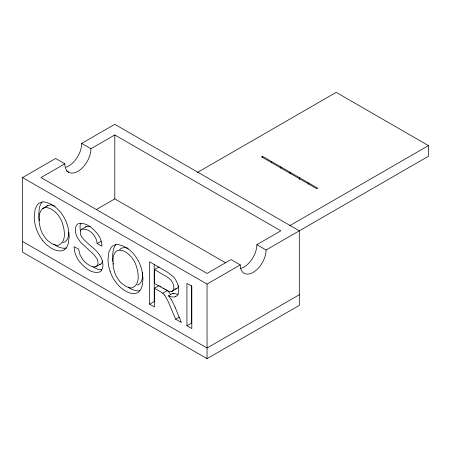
<?xml version="1.0" encoding="UTF-8"?>
<svg xmlns="http://www.w3.org/2000/svg" width="451" height="451" viewBox="0 0 451 451"><rect width="100%" height="100%" fill="white"/><g stroke="black" fill="none" stroke-linecap="round" stroke-linejoin="round"><path stroke-width="0.68" d="M68.828 232.073C68.811 236.138 67.684 241.809 62.886 242.582M80.842 223.155L80.571 223.735A12.978 7.492 60 0 0 80.052 225.714L80.143 229.463A11.478 6.624 60 0 0 80.47 230.98M42.056 202.014C39.254 205.408 38.893 210.065 38.831 214.293A29.766 17.189 60 0 0 39.491 220.77M115.851 244.622C113.054 248.016 112.694 252.673 112.632 256.895A29.766 17.189 60 0 0 112.925 261.174M119.616 249.758L121.246 248.315L123.715 247.588A17.082 9.86 60 0 1 127.047 247.982L128.247 248.422M81.338 229.39L80.357 231.092L80.43 234.024A5.784 3.337 60 0 0 81.017 235.743C86.04 243.952 95.978 247.971 100.528 256.642A12.143 7.013 60 0 1 101.746 259.263A12.346 7.131 60 0 1 102.529 261.862L102.811 263.587A15.052 8.693 60 0 1 102.879 266.118A13.823 7.983 60 0 1 102.495 268.339L101.249 270.713A14.364 8.293 60 0 1 99.801 271.936C91.508 274.394 83.762 266.829 78.931 260.909A16.089 9.291 60 0 1 77.042 257.809L75.559 254.471A17.634 10.181 60 0 1 74.562 251.106L74.009 246.674L78.677 249.115L80.148 255.305L83.142 260.08A16.27 9.392 60 0 0 84.98 262.037C87.894 264.703 94.969 270.002 97.766 264.72A7.56 4.363 60 0 0 98.002 263.446A8.535 4.927 60 0 0 97.963 261.975L97.794 260.977A6.844 3.952 60 0 0 97.123 258.981L93.988 254.668L81.862 243.557A19.032 10.987 60 0 1 79.399 240.654L77.403 237.519A11.579 6.686 60 0 1 76.349 235.18A11.478 6.624 60 0 1 75.531 232.13L75.441 228.375A12.978 7.492 60 0 1 75.96 226.396L76.918 224.79A12.622 7.284 60 0 1 78.305 223.685C86.677 221.847 94.36 229.266 98.763 235.653A13.637 7.87 60 0 1 100.218 238.489L100.612 239.458A15.041 8.687 60 0 1 101.509 242.356L102.016 246.161L97.128 243.596C96.773 236.149 88.932 227.49 81.338 229.39L86.806 226.233L90.161 226.554M85.611 227.062L86.806 226.233M46.182 206.699L47.919 205.487L49.914 204.98A17.082 9.86 60 0 1 53.246 205.374L53.838 205.577M64.938 249.211L66.878 246.86A27.917 16.118 60 0 0 68.242 243.636L69.11 237.406A39.096 22.573 60 0 0 69.088 235.022L68.287 228.696A28.131 16.242 60 0 0 66.99 223.995L65.807 220.939A22.184 12.808 60 0 0 61.793 213.898L61.302 213.244A23.869 13.784 60 0 0 55.343 207.032L49.807 203.536L44.688 201.98A22.02 12.713 60 0 0 41.718 202.127L39.096 203.232A22.657 13.079 60 0 0 37.439 204.675L35.155 209.129L34.22 216.954A29.766 17.189 60 0 0 36.3 228.747L37.162 231.042A22.646 13.073 60 0 0 41.475 238.872A24.157 13.947 60 0 0 42.456 240.197M42.834 208.373C36.988 213.847 38.916 223.758 41.12 230.641A16.918 9.77 60 0 0 42.682 233.945L45.094 237.654A15.965 9.217 60 0 0 47.857 240.71L52.322 243.89L56.076 245.226A15.83 9.138 60 0 0 58.275 245.248C67.43 241.589 64.375 228.324 61.629 220.996A16.089 9.291 60 0 0 58.28 215.324A16.839 9.725 60 0 0 53.494 210.578L52.169 209.692A20.453 11.805 60 0 0 50.45 208.751L48.635 208.041A17.082 9.86 60 0 0 45.303 207.646L42.834 208.373L47.445 205.707M66.004 167.225A18.452 10.655 -60 0 0 81.721 143.401L114.802 124.307L299.301 230.827L299.301 305.389L207.048 358.652L22.55 252.132L22.55 177.564L55.631 158.464L64.854 163.792A18.452 10.655 -60 0 0 77.899 171.324A18.452 10.655 -60 0 0 90.944 148.729L114.802 134.956L280.849 230.827L256.867 244.673A18.265 10.548 -60 0 1 240.394 268.52M64.854 163.792L41.002 177.564L207.048 273.436L231.036 259.584L240.259 264.912A18.265 10.548 -60 0 0 253.174 272.37A18.265 10.548 -60 0 0 266.09 250.001L428.45 156.26L428.45 145.611L336.198 92.348L197.369 172.502M96.503 209.433L114.802 198.868L225.5 262.781M97.128 243.596L101.165 241.262M262.397 156.26L261.479 156.796L316.827 188.749L317.752 188.219L262.397 156.26L262.397 157.591M95.736 266.84L101.052 263.863L102.377 262.054A7.56 4.363 60 0 0 102.614 260.785M154.479 269.518L168.308 277.686L170.85 280.048L172.756 283.008A7.34 4.239 60 0 1 173.635 285.624L173.787 286.74A9.336 5.389 60 0 1 173.815 287.484A8.394 4.848 60 0 1 172.84 290.681A7.492 4.324 60 0 1 171.07 291.588L169.226 291.374L166.729 290.376L154.479 283.38L154.479 269.518L159.09 266.857M178.106 294.402L173.088 293.161L168.477 295.822C171.104 296.91 174.796 298.043 177.057 295.636A12.589 7.267 60 0 0 178.23 293.595L178.697 290.748A16.817 9.708 60 0 0 178.686 289.317A14.872 8.586 60 0 0 177.012 282.467L175.924 280.274A11.106 6.41 60 0 0 173.161 276.57L167.518 272.207L149.591 261.817L149.591 304.171L154.479 306.996L154.479 288.257L159.09 285.596M154.479 288.257L160.5 291.735A32.59 18.818 60 0 1 161.65 292.445L162.726 293.218L167.338 290.551A10.339 5.97 60 0 1 169.531 292.925L170.681 294.678M149.591 304.171L154.203 301.51L154.811 301.86M171.639 291.476L176.251 288.815M289.621 225.765L428.45 145.611M22.55 177.564L207.048 284.085L240.259 264.912M164.919 295.58L168.285 301.77L175.636 319.212L179.098 317.211M186.934 325.729L191.822 328.553L191.822 286.205L186.934 283.38L186.934 325.729L191.545 323.068L191.545 285.579M299.301 294.74L207.048 347.997L22.55 241.477M137.2 285.088C142.477 283.566 142.736 276.931 142.617 272.404M100.353 264.173L99.519 264.32M101.847 269.952L97.794 269.292L92.895 266.857M174.825 288.916L175.681 288.928A7.492 4.324 60 0 0 177.457 288.026A8.394 4.848 60 0 0 178.376 285.787M54.447 205.814L55.061 206.09M81.721 143.401L90.944 148.729M256.867 244.673L266.09 250.001M66.37 170.906L67.52 171.572M68.101 171.904L68.676 172.237M160.139 286.199L160.483 286.396M160.832 286.599L161.182 286.802M163.273 288.009L163.623 288.206M163.967 288.409L164.316 288.612M175.636 319.212L181.381 322.527L175.151 307.413M166.261 289.784L166.582 289.993M128.185 287.157L128.811 287.575A28.819 16.636 60 0 0 130.672 288.685L131.264 288.995A25.622 14.793 60 0 0 138.947 290.856L139.449 290.805A21.197 12.239 60 0 0 139.945 290.737M53.776 244.115L54.391 244.549M166.864 290.196L167.338 290.551M175.349 296.104L175.625 296.532M171.267 299.611L170.089 297.852A23.615 13.637 60 0 0 168.471 295.828M110.112 271.355L110.963 273.65A22.646 13.073 60 0 0 115.276 281.48A24.157 13.947 60 0 0 116.257 282.805A23.311 13.457 60 0 0 121.172 287.98L124.2 290.235A28.819 16.636 60 0 0 126.06 291.346L126.646 291.656A25.622 14.793 60 0 0 134.336 293.522L134.838 293.471A21.197 12.239 60 0 0 138.739 291.82L140.678 289.469A27.917 16.118 60 0 0 142.042 286.244L142.911 280.015A39.096 22.573 60 0 0 142.888 277.63L142.088 271.305A28.131 16.242 60 0 0 140.791 266.603L139.607 263.547A22.184 12.808 60 0 0 135.588 256.506L135.103 255.852A23.869 13.784 60 0 0 129.144 249.64L123.608 246.145L118.489 244.583A22.02 12.713 60 0 0 115.512 244.735L112.897 245.84A22.657 13.079 60 0 0 111.239 247.283L108.956 251.737L108.02 259.562A29.766 17.189 60 0 0 110.1 271.355M308.523 182.892L308.523 184.222M299.301 177.564L299.301 179.566M290.078 172.243L290.078 173.573M280.849 166.915L280.849 168.246M271.626 161.588L271.626 162.918M207.048 284.085L207.048 358.652M154.203 264.449L154.203 301.51M114.802 134.956L114.802 198.868M173.088 293.167A23.615 13.637 60 0 1 173.748 293.956M171.284 299.599A43.33 25.014 60 0 1 175.129 307.419M162.732 293.206A10.339 5.97 60 0 1 164.914 295.585M64.938 249.211A21.197 12.239 60 0 1 61.037 250.863L60.53 250.908A25.622 14.793 60 0 1 52.852 249.059L52.26 248.738A28.819 16.636 60 0 1 50.399 247.627L47.372 245.372A23.311 13.457 60 0 1 42.456 240.197M165.528 289.322A32.59 18.818 60 0 1 165.726 289.441M66.618 248.027A21.197 12.239 60 0 1 65.649 248.202L65.147 248.242A25.622 14.793 60 0 1 57.463 246.393L56.877 246.077A28.819 16.636 60 0 1 55.011 244.966M113.443 264.123A29.766 17.189 60 0 1 113.291 263.378M112.925 261.292L113.257 267.11L114.92 273.25A16.918 9.77 60 0 0 116.482 276.553L118.895 280.263A15.965 9.217 60 0 0 121.657 283.318L126.122 286.498L129.877 287.834A15.83 9.138 60 0 0 132.075 287.856C141.231 284.198 138.175 270.933 135.43 263.604A16.089 9.291 60 0 0 132.075 257.933A16.839 9.725 60 0 0 127.295 253.186L125.97 252.301A20.453 11.805 60 0 0 124.251 251.359L122.435 250.649A17.082 9.86 60 0 0 119.103 250.254C113.759 250.621 112.953 257.081 112.925 261.292"/></g></svg>
